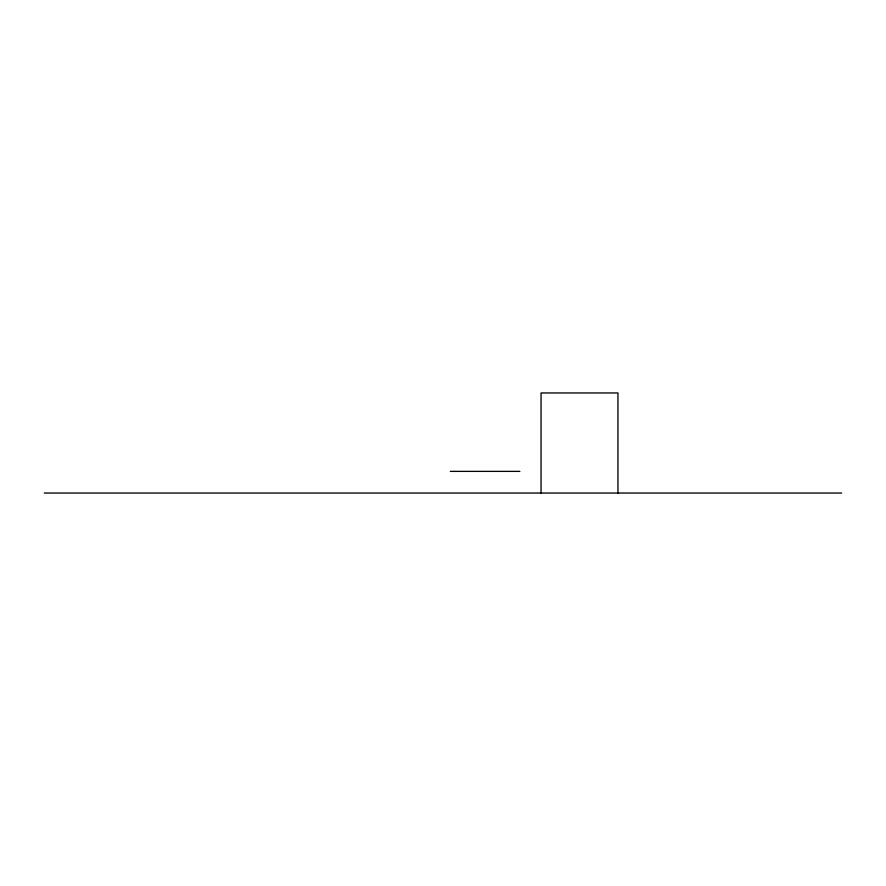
<?xml version="1.0" encoding="UTF-8"?>
<svg xmlns="http://www.w3.org/2000/svg" width="886" height="886" viewBox="0 0 886 886"><rect width="100%" height="100%" fill="white"/><g stroke="black" fill="none" stroke-linecap="round" stroke-linejoin="round"><path stroke-width="1.33" d="M450.287 471.374L519.883 471.374M44.3 493.037L841.7 493.037M617.952 493.037L617.952 392.963L541.047 392.963L541.047 493.037"/></g></svg>
